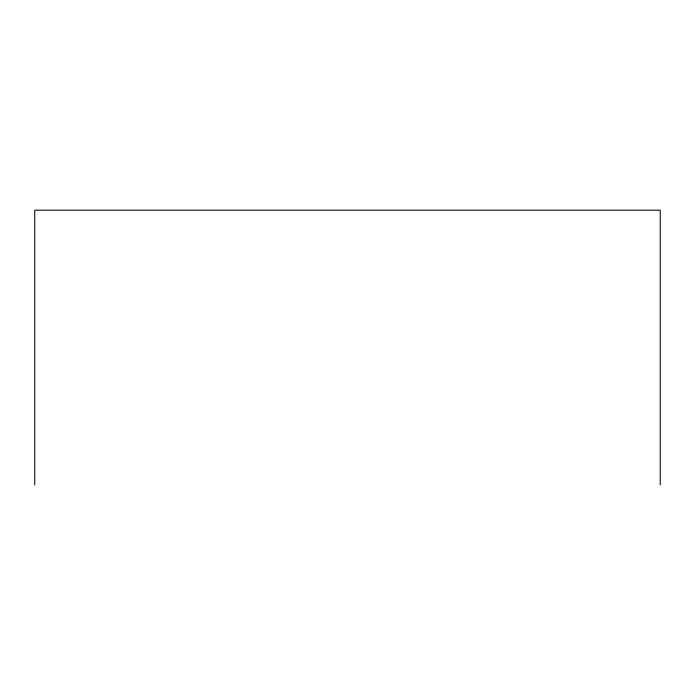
<?xml version="1.0" encoding="UTF-8"?>
<svg xmlns="http://www.w3.org/2000/svg" width="695" height="695" viewBox="0 0 695 695"><rect width="100%" height="100%" fill="white"/><g stroke="black" fill="none" stroke-linecap="round" stroke-linejoin="round"><path stroke-width="1.04" d="M660.25 484.815L660.25 210.185L34.75 210.185L34.75 484.815"/></g></svg>
